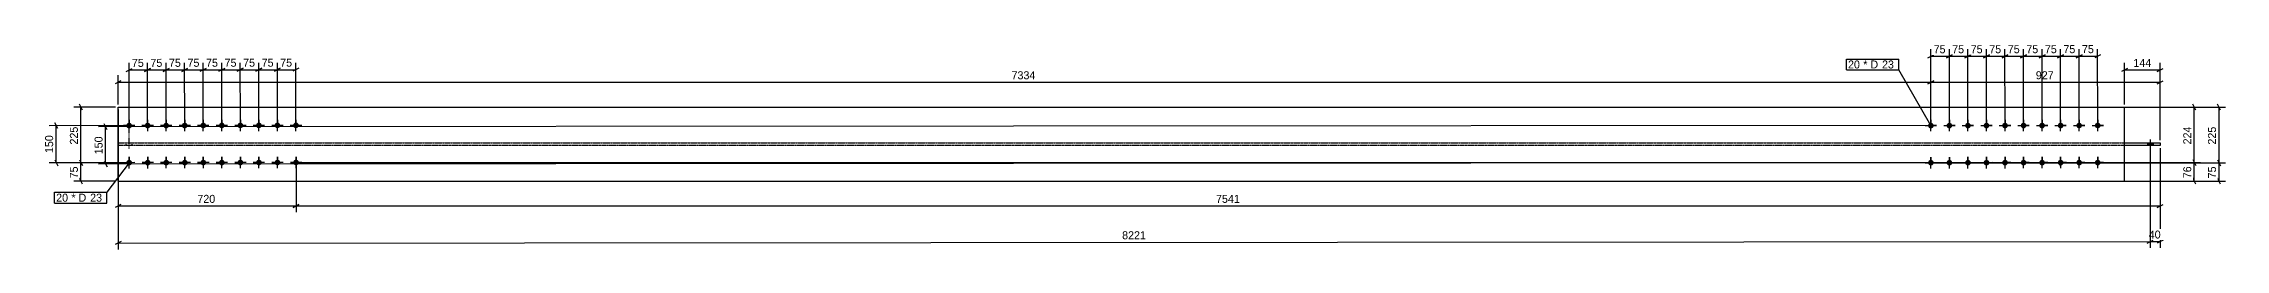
# Model space of a CAD drawing. Header units: millimetres. Extents: x 26 to 22657, y 32 to 1208.
# Drawn here: x 26 to 8852, y 32 to 864 of the extents above; entities that cross this region are included whole.
import ezdxf

# ---------------------------------------------------------------- set-up
doc = ezdxf.new("R2010")
doc.units = ezdxf.units.MM
doc.linetypes.add('DXK_LINE_DOT2', pattern=[3.9198, 1.9599, -1.9599])
doc.linetypes.add('DXK_LINE_DOT4', pattern=[0.9408, 0.4704, -0.4704])
doc.styles.add('Comic Sans MS', font='COMIC.TTF', dxfattribs={"height": 0.2})

msp = doc.modelspace()

# ---------------------------------------------------------------- hatches: boundary and pattern name
at = {"linetype": 'Continuous'}
for points in [[(371.5, 521.1, -1), (371.4, 544.1, -1)], [(446.5, 521.2, -1), (446.4, 544.2, -1)], [(521.5, 521.3, -1), (521.4, 544.3, -1)], [(596.5, 521.4, -1), (596.4, 544.4, -1)], [(671.5, 521.5, -1), (671.4, 544.5, -1)], [(746.5, 521.6, -1), (746.4, 544.6, -1)], [(821.5, 521.7, -1), (821.4, 544.7, -1)], [(896.5, 521.8, -1), (896.4, 544.8, -1)], [(971.5, 521.9, -1), (971.4, 544.9, -1)], [(1046.5, 522, -1), (1046.4, 545, -1)], [(7660.6, 544, -1), (7660.6, 521, -1)], [(7735.6, 544, -1), (7735.6, 521, -1)], [(7810.6, 544.1, -1), (7810.6, 521.1, -1)], [(7885.6, 544.1, -1), (7885.6, 521.1, -1)], [(7960.6, 544.2, -1), (7960.6, 521.2, -1)], [(8035.6, 544.3, -1), (8035.6, 521.3, -1)], [(8110.6, 544.3, -1), (8110.6, 521.3, -1)], [(8185.6, 544.4, -1), (8185.6, 521.4, -1)], [(8260.6, 544.4, -1), (8260.6, 521.4, -1)], [(8335.6, 544.5, -1), (8335.6, 521.5, -1)], [(8536.4, 451.8), (8559.4, 451.9), (8559.4, 463.4), (8536.4, 463.3)], [(8536.4, 451.8), (8559.4, 451.9), (8559.4, 463.4), (8536.4, 463.3)], [(8536.4, 451.8), (8559.4, 451.9), (8559.4, 463.4), (8536.4, 463.3)], [(8536.4, 451.8), (8559.4, 451.9), (8559.4, 463.4), (8536.4, 463.3)], [(8536.4, 451.8), (8559.4, 451.9), (8559.4, 463.4), (8536.4, 463.3)], [(371.7, 371.1, -1), (371.6, 394.1, -1)], [(446.7, 371.2, -1), (446.6, 394.2, -1)], [(521.7, 371.3, -1), (521.6, 394.3, -1)], [(596.7, 371.4, -1), (596.6, 394.4, -1)], [(671.7, 371.5, -1), (671.6, 394.5, -1)], [(746.7, 371.6, -1), (746.6, 394.6, -1)], [(821.7, 371.7, -1), (821.6, 394.7, -1)], [(896.7, 371.8, -1), (896.6, 394.8, -1)], [(971.7, 371.9, -1), (971.6, 394.9, -1)], [(1046.7, 372, -1), (1046.6, 395, -1)], [(7660.7, 394, -1), (7660.7, 371, -1)], [(7735.7, 394, -1), (7735.7, 371, -1)], [(7810.7, 394.1, -1), (7810.7, 371.1, -1)], [(7885.7, 394.1, -1), (7885.7, 371.1, -1)], [(7960.7, 394.2, -1), (7960.7, 371.2, -1)], [(8035.7, 394.3, -1), (8035.7, 371.3, -1)], [(8110.7, 394.3, -1), (8110.7, 371.3, -1)], [(8185.7, 394.4, -1), (8185.7, 371.4, -1)], [(8260.7, 394.4, -1), (8260.7, 371.4, -1)], [(8335.7, 394.5, -1), (8335.7, 371.5, -1)]]:
    msp.add_hatch(color=3, dxfattribs=at).paths.add_polyline_path(points)

# ---------------------------------------------------------------- linework, layer by layer
at = {"color": 8, "linetype": 'Continuous'}
for p, q in [((7648.4, 806.8), (7672.4, 818.8)), ((7660.6, 542.5), (7660.4, 841.2)), ((7723.4, 806.9), (7747.4, 818.9)), ((7735.6, 542.5), (7735.4, 841.3)), ((7735.4, 812.9), (7810.4, 812.9)), ((7822.4, 818.9), (7798.4, 806.9)), ((7810.6, 542.6), (7810.4, 841.3)), ((7873.4, 807), (7897.4, 819)), ((7885.6, 542.6), (7885.4, 841.4)), ((7948.4, 807), (7972.4, 819)), ((7960.6, 542.7), (7960.4, 841.4)), ((8023.4, 807.1), (8047.4, 819.1)), ((8098.4, 807.1), (8122.4, 819.1)), ((8173.4, 807.2), (8197.4, 819.2)), ((8248.4, 807.2), (8272.4, 819.2)), ((8260.6, 542.9), (8260.4, 841.6)), ((8260.4, 813.2), (8335.4, 813.3)), ((8347.4, 819.3), (8323.4, 807.3)), ((8335.6, 543), (8335.4, 841.7)), ((338.5, 713.6), (314.5, 701.6)), ((326.5, 617.6), (326.5, 736)), ((326.5, 707.6), (7660.6, 707.6)), ((359.2, 751.6), (383.1, 763.7)), ((371.4, 542.6), (371.1, 786.1)), ((434.2, 751.7), (458.1, 763.8)), ((446.4, 542.7), (446.1, 786.2)), ((509.2, 751.8), (533.1, 763.9)), ((521.4, 542.8), (521.1, 786.3)), ((584.2, 751.9), (608.1, 764)), ((596.4, 542.9), (596.1, 786.4)), ((659.2, 752.1), (683.1, 764.1)), ((671.4, 543), (671.1, 786.5)), ((734.2, 752.2), (758.1, 764.2)), ((746.4, 543.1), (746.1, 786.6)), ((809.2, 752.3), (833.1, 764.3)), ((821.4, 543.2), (821.1, 786.7)), ((884.2, 752.4), (908.1, 764.4)), ((896.4, 543.3), (896.1, 786.8)), ((959.2, 752.5), (983.1, 764.5)), ((971.4, 543.4), (971.1, 786.9)), ((971.2, 758.5), (1046.2, 758.6)), ((1058.1, 764.6), (1034.2, 752.6)), ((1046.4, 543.5), (1046.1, 787)), ((7672.6, 713.6), (7648.6, 701.6)), ((7648.6, 701.6), (7672.6, 713.6)), ((7660.6, 542.5), (7660.6, 736)), ((7660.6, 542.5), (7660.6, 736)), ((7660.6, 707.6), (8587.9, 707.6)), ((8455.5, 763.6), (8431.5, 751.6)), ((8443.5, 617.6), (8443.5, 786)), ((8443.5, 757.6), (8587.9, 757.6)), ((8575.9, 751.6), (8599.9, 763.6)), ((8575.9, 701.6), (8599.9, 713.6)), ((8587.9, 473.3), (8587.9, 786)), ((8587.9, 473.3), (8587.9, 736)), ((182.5, 595.6), (170.5, 619.6)), ((8732.5, 595.6), (8720.5, 619.6)), ((8832.5, 595.6), (8820.5, 619.6)), ((76.6, 382.2), (76.4, 532.2)), ((316.5, 607.6), (148.1, 607.6)), ((176.5, 382.6), (176.5, 607.6)), ((7650.6, 532.5), (248, 527.2)), ((282.4, 515.2), (270.4, 539.2)), ((326.5, 597.6), (326.9, 32)), ((1056.7, 607.6), (8752.1, 607.6)), ((7670.7, 607.6), (8852.1, 607.6)), ((8726.5, 383.5), (8726.5, 607.6)), ((8826.5, 382.5), (8826.5, 607.6)), ((276.5, 377.2), (276.4, 527.2)), ((8587.9, 441.8), (8587.9, 182)), ((8587.9, 441.8), (8588.2, 37.9)), ((361.7, 382.6), (148.1, 382.6)), ((361.7, 382.6), (148.1, 382.6)), ((170.5, 394.6), (182.5, 370.6)), ((170.5, 394.6), (182.5, 370.6)), ((176.5, 307.6), (176.5, 382.6)), ((7650.7, 382.5), (248.1, 377.2)), ((270.5, 389.2), (282.5, 365.2)), ((1046.7, 373.5), (1046.7, 182)), ((1046.7, 373.5), (1046.7, 182)), ((7670.7, 382.5), (8852.1, 382.5)), ((7670.7, 382.5), (8852.1, 382.5)), ((8547.9, 415.1), (8548.2, 37.8)), ((8726.5, 307.6), (8726.5, 383.5)), ((8820.5, 394.5), (8832.5, 370.5)), ((8820.5, 394.5), (8832.5, 370.5)), ((8826.5, 307.6), (8826.5, 382.5)), ((316.7, 307.6), (148.1, 307.6)), ((182.5, 295.6), (170.5, 319.6)), ((326.5, 297.6), (326.5, 182)), ((7670.7, 307.6), (8852.1, 307.6)), ((8832.5, 295.6), (8820.5, 319.6)), ((338.5, 213.6), (314.5, 201.6)), ((326.5, 207.6), (1046.7, 207.6)), ((1034.7, 201.6), (1058.7, 213.6)), ((1058.7, 213.6), (1034.7, 201.6)), ((1046.7, 207.6), (8587.9, 207.6)), ((8575.9, 201.6), (8599.9, 213.6)), ((338.8, 63.6), (314.8, 51.6)), ((8536.2, 57.4), (8560.2, 69.4)), ((8548.2, 63.4), (8588.2, 63.5)), ((8600.2, 69.5), (8576.2, 57.5))]:
    msp.add_line(p, q, dxfattribs=at)
at = {"color": 7, "linetype": 'Continuous'}
for p, q in [((326.7, 307.6), (326.5, 607.6)), ((326.5, 607.6), (8443.5, 607.6)), ((8443.7, 307.6), (8443.5, 607.6)), ((8443.6, 463.3), (8587.9, 463.3)), ((8587.9, 451.8), (8443.6, 451.8)), ((8587.9, 463.3), (8587.9, 451.8)), ((326.7, 307.6), (8443.7, 307.6))]:
    msp.add_line(p, q, dxfattribs=at)
at = {"color": 3, "linetype": 'Continuous'}
for p, q in [((394.5, 532.7), (348.5, 532.6)), ((348.5, 532.6), (363.8, 532.6)), ((371.5, 509.6), (371.4, 555.6)), ((371.4, 555.6), (371.4, 540.3)), ((394.5, 532.7), (379.1, 532.6)), ((469.5, 532.8), (423.5, 532.7)), ((423.5, 532.7), (438.8, 532.7)), ((446.5, 509.7), (446.4, 555.7)), ((446.4, 555.7), (446.4, 540.4)), ((469.5, 532.8), (454.1, 532.7)), ((544.5, 532.9), (498.5, 532.8)), ((498.5, 532.8), (513.8, 532.8)), ((521.5, 509.8), (521.4, 555.8)), ((521.4, 555.8), (521.4, 540.5)), ((544.5, 532.9), (529.1, 532.8)), ((619.5, 533), (573.5, 532.9)), ((573.5, 532.9), (588.8, 532.9)), ((596.5, 509.9), (596.4, 555.9)), ((596.4, 555.9), (596.4, 540.6)), ((619.5, 533), (604.1, 532.9)), ((694.5, 533.1), (648.5, 533)), ((648.5, 533), (663.8, 533)), ((671.5, 510), (671.4, 556)), ((671.4, 556), (671.4, 540.7)), ((694.5, 533.1), (679.1, 533)), ((769.5, 533.2), (723.5, 533.1)), ((723.5, 533.1), (738.8, 533.1)), ((746.5, 510.1), (746.4, 556.1)), ((746.4, 556.1), (746.4, 540.8)), ((769.5, 533.2), (754.1, 533.1)), ((844.5, 533.3), (798.5, 533.2)), ((798.5, 533.2), (813.8, 533.2)), ((821.5, 510.2), (821.4, 556.2)), ((821.4, 556.2), (821.4, 540.9)), ((844.5, 533.3), (829.1, 533.3)), ((919.5, 533.4), (873.5, 533.3)), ((873.5, 533.3), (888.8, 533.3)), ((896.5, 510.3), (896.4, 556.3)), ((896.4, 556.3), (896.4, 541)), ((919.5, 533.4), (904.1, 533.4)), ((994.5, 533.5), (948.5, 533.4)), ((948.5, 533.4), (963.8, 533.4)), ((971.5, 510.4), (971.4, 556.4)), ((971.4, 556.4), (971.4, 541.1)), ((994.5, 533.5), (979.1, 533.5)), ((1069.5, 533.6), (1023.5, 533.5)), ((1023.5, 533.5), (1038.8, 533.5)), ((1046.5, 510.5), (1046.4, 556.5)), ((1046.4, 556.5), (1046.4, 541.2)), ((1069.5, 533.6), (1054.1, 533.6)), ((7637.6, 532.4), (7652.9, 532.5)), ((7637.6, 532.4), (7683.6, 532.5)), ((7660.6, 555.5), (7660.6, 540.1)), ((7660.6, 509.5), (7660.6, 555.5)), ((7683.6, 532.5), (7668.3, 532.5)), ((7712.6, 532.5), (7727.9, 532.5)), ((7712.6, 532.5), (7758.6, 532.5)), ((7735.6, 555.5), (7735.6, 540.2)), ((7735.6, 509.5), (7735.6, 555.5)), ((7758.6, 532.5), (7743.3, 532.5)), ((7787.6, 532.6), (7802.9, 532.6)), ((7787.6, 532.6), (7833.6, 532.6)), ((7810.6, 555.6), (7810.6, 540.3)), ((7810.6, 509.6), (7810.6, 555.6)), ((7833.6, 532.6), (7818.3, 532.6)), ((7862.6, 532.6), (7908.6, 532.7)), ((7862.6, 532.6), (7877.9, 532.6)), ((7885.6, 555.6), (7885.6, 540.3)), ((7885.6, 509.6), (7885.6, 555.6)), ((7908.6, 532.7), (7893.3, 532.6)), ((7937.6, 532.7), (7952.9, 532.7)), ((7937.6, 532.7), (7983.6, 532.7)), ((7960.6, 555.7), (7960.6, 540.4)), ((7960.6, 509.7), (7960.6, 555.7)), ((7983.6, 532.7), (7968.3, 532.7)), ((8012.6, 532.7), (8058.6, 532.8)), ((8012.6, 532.7), (8027.9, 532.7)), ((8035.6, 555.8), (8035.6, 540.4)), ((8035.6, 509.8), (8035.6, 555.8)), ((8058.6, 532.8), (8043.3, 532.8)), ((8087.6, 532.8), (8102.9, 532.8)), ((8087.6, 532.8), (8133.6, 532.8)), ((8110.6, 555.8), (8110.6, 540.5)), ((8110.6, 509.8), (8110.6, 555.8)), ((8133.6, 532.8), (8118.3, 532.8)), ((8162.6, 532.8), (8177.9, 532.9)), ((8162.6, 532.8), (8208.6, 532.9)), ((8185.6, 555.9), (8185.6, 540.5)), ((8185.6, 509.9), (8185.6, 555.9)), ((8208.6, 532.9), (8193.3, 532.9)), ((8237.6, 532.9), (8252.9, 532.9)), ((8237.6, 532.9), (8283.6, 532.9)), ((8260.6, 555.9), (8260.6, 540.6)), ((8260.6, 509.9), (8260.6, 555.9)), ((8283.6, 532.9), (8268.3, 532.9)), ((8312.6, 533), (8327.9, 533)), ((8312.6, 533), (8358.6, 533)), ((8335.6, 556), (8335.6, 540.7)), ((8335.6, 510), (8335.6, 556)), ((8358.6, 533), (8343.3, 533)), ((371.5, 509.6), (371.5, 524.9)), ((446.5, 509.7), (446.5, 525.1)), ((521.5, 509.8), (521.5, 525.2)), ((596.5, 509.9), (596.5, 525.3)), ((671.5, 510), (671.5, 525.4)), ((746.5, 510.1), (746.5, 525.5)), ((821.5, 510.2), (821.5, 525.6)), ((896.5, 510.3), (896.5, 525.7)), ((971.5, 510.4), (971.5, 525.8)), ((1046.5, 510.5), (1046.5, 525.9)), ((7660.6, 509.5), (7660.6, 524.8)), ((7735.6, 509.5), (7735.6, 524.8)), ((7810.6, 509.6), (7810.6, 524.9)), ((7885.6, 509.6), (7885.6, 525)), ((7960.6, 509.7), (7960.6, 525)), ((8035.6, 509.8), (8035.6, 525.1)), ((8110.6, 509.8), (8110.6, 525.1)), ((8185.6, 509.9), (8185.6, 525.2)), ((8260.6, 509.9), (8260.6, 525.2)), ((8335.6, 510), (8335.6, 525.3)), ((8536.4, 463.3), (8536.4, 451.8)), ((8536.4, 463.3), (8536.4, 451.8)), ((8536.4, 463.3), (8536.4, 451.8)), ((8536.4, 463.3), (8536.4, 451.8)), ((8536.4, 463.3), (8536.4, 451.8)), ((8547.9, 476.5), (8547.9, 408.3)), ((8547.9, 476.5), (8547.9, 408.3)), ((8547.9, 476.5), (8547.9, 408.3)), ((8547.9, 476.5), (8547.9, 408.3)), ((8547.9, 476.5), (8547.9, 408.3)), ((8559.4, 463.4), (8559.4, 451.9)), ((8559.4, 463.4), (8559.4, 451.9)), ((8559.4, 463.4), (8559.4, 451.9)), ((8559.4, 463.4), (8559.4, 451.9)), ((8559.4, 463.4), (8559.4, 451.9)), ((394.7, 382.7), (348.7, 382.6)), ((348.7, 382.6), (364, 382.6)), ((371.7, 359.6), (371.6, 405.6)), ((371.6, 405.6), (371.6, 390.3)), ((371.7, 359.6), (371.7, 374.9)), ((394.7, 382.7), (379.3, 382.6)), ((469.7, 382.8), (423.7, 382.7)), ((423.7, 382.7), (439, 382.7)), ((446.7, 359.7), (446.6, 405.7)), ((446.6, 405.7), (446.6, 390.4)), ((446.7, 359.7), (446.7, 375.1)), ((469.7, 382.8), (454.3, 382.7)), ((544.7, 382.9), (498.7, 382.8)), ((498.7, 382.8), (514, 382.8)), ((521.7, 359.8), (521.6, 405.8)), ((521.6, 405.8), (521.6, 390.5)), ((521.7, 359.8), (521.7, 375.2)), ((544.7, 382.9), (529.3, 382.8)), ((619.7, 383), (573.7, 382.9)), ((573.7, 382.9), (589, 382.9)), ((596.7, 359.9), (596.6, 405.9)), ((596.6, 405.9), (596.6, 390.6)), ((596.7, 359.9), (596.7, 375.3)), ((619.7, 383), (604.3, 382.9)), ((694.7, 383.1), (648.7, 383)), ((648.7, 383), (664, 383)), ((671.7, 360), (671.6, 406)), ((671.6, 406), (671.6, 390.7)), ((671.7, 360), (671.7, 375.4)), ((694.7, 383.1), (679.3, 383)), ((769.7, 383.2), (723.7, 383.1)), ((723.7, 383.1), (739, 383.1)), ((746.7, 360.1), (746.6, 406.1)), ((746.6, 406.1), (746.6, 390.8)), ((746.7, 360.1), (746.7, 375.5)), ((769.7, 383.2), (754.3, 383.1)), ((844.7, 383.3), (798.7, 383.2)), ((798.7, 383.2), (814, 383.2)), ((821.7, 360.2), (821.6, 406.2)), ((821.6, 406.2), (821.6, 390.9)), ((821.7, 360.2), (821.7, 375.6)), ((844.7, 383.3), (829.3, 383.3)), ((919.7, 383.4), (873.7, 383.3)), ((873.7, 383.3), (889, 383.3)), ((896.7, 360.3), (896.6, 406.3)), ((896.6, 406.3), (896.6, 391)), ((896.7, 360.3), (896.7, 375.7)), ((919.7, 383.4), (904.3, 383.4)), ((994.7, 383.5), (948.7, 383.4)), ((948.7, 383.4), (964, 383.4)), ((971.7, 360.4), (971.6, 406.4)), ((971.6, 406.4), (971.6, 391.1)), ((971.7, 360.4), (971.7, 375.8)), ((994.7, 383.5), (979.3, 383.5)), ((1069.7, 383.6), (1023.7, 383.5)), ((1023.7, 383.5), (1039, 383.5)), ((1046.7, 360.5), (1046.6, 406.5)), ((1046.6, 406.5), (1046.6, 391.2)), ((1046.7, 360.5), (1046.7, 375.9)), ((1069.7, 383.6), (1054.3, 383.6)), ((7637.7, 382.4), (7653.1, 382.5)), ((7637.7, 382.4), (7683.7, 382.5)), ((7660.7, 405.5), (7660.7, 390.1)), ((7660.8, 359.5), (7660.7, 405.5)), ((7660.8, 359.5), (7660.7, 374.8)), ((7683.7, 382.5), (7668.4, 382.5)), ((7712.7, 382.5), (7728.1, 382.5)), ((7712.7, 382.5), (7758.7, 382.5)), ((7735.7, 405.5), (7735.7, 390.2)), ((7735.8, 359.5), (7735.7, 405.5)), ((7735.8, 359.5), (7735.7, 374.8)), ((7758.7, 382.5), (7743.4, 382.5)), ((7787.7, 382.6), (7803.1, 382.6)), ((7787.7, 382.6), (7833.7, 382.6)), ((7810.7, 405.6), (7810.7, 390.3)), ((7810.8, 359.6), (7810.7, 405.6)), ((7810.8, 359.6), (7810.7, 374.9)), ((7833.7, 382.6), (7818.4, 382.6)), ((7862.7, 382.6), (7908.7, 382.7)), ((7862.7, 382.6), (7878.1, 382.6)), ((7885.7, 405.6), (7885.7, 390.3)), ((7885.8, 359.6), (7885.7, 405.6)), ((7885.8, 359.6), (7885.7, 375)), ((7908.7, 382.7), (7893.4, 382.6)), ((7937.7, 382.7), (7953.1, 382.7)), ((7937.7, 382.7), (7983.7, 382.7)), ((7960.7, 405.7), (7960.7, 390.4)), ((7960.8, 359.7), (7960.7, 405.7)), ((7960.8, 359.7), (7960.7, 375)), ((7983.7, 382.7), (7968.4, 382.7)), ((8012.7, 382.7), (8058.7, 382.8)), ((8012.7, 382.7), (8028.1, 382.7)), ((8035.7, 405.8), (8035.7, 390.4)), ((8035.8, 359.8), (8035.7, 405.8)), ((8035.8, 359.8), (8035.7, 375.1)), ((8058.7, 382.8), (8043.4, 382.8)), ((8087.7, 382.8), (8103.1, 382.8)), ((8087.7, 382.8), (8133.7, 382.8)), ((8110.7, 405.8), (8110.7, 390.5)), ((8110.8, 359.8), (8110.7, 405.8)), ((8110.8, 359.8), (8110.7, 375.1)), ((8133.7, 382.8), (8118.4, 382.8)), ((8162.7, 382.8), (8178.1, 382.9)), ((8162.7, 382.8), (8208.7, 382.9)), ((8185.7, 405.9), (8185.7, 390.5)), ((8185.8, 359.9), (8185.7, 405.9)), ((8185.8, 359.9), (8185.7, 375.2)), ((8208.7, 382.9), (8193.4, 382.9)), ((8237.7, 382.9), (8253.1, 382.9)), ((8237.7, 382.9), (8283.7, 382.9)), ((8260.7, 405.9), (8260.7, 390.6)), ((8260.8, 359.9), (8260.7, 405.9)), ((8260.8, 359.9), (8260.7, 375.2)), ((8283.7, 382.9), (8268.4, 382.9)), ((8312.7, 383), (8328.1, 383)), ((8312.7, 383), (8358.7, 383)), ((8335.7, 406), (8335.7, 390.7)), ((8335.8, 360), (8335.7, 406)), ((8335.8, 360), (8335.7, 375.3)), ((8358.7, 383), (8343.4, 383))]:
    msp.add_line(p, q, dxfattribs=at)
at = {"color": 7, "linetype": 'DXK_LINE_DOT4'}
for p, q in [((326.6, 463.3), (8443.6, 463.3)), ((8443.6, 451.8), (326.6, 451.8))]:
    msp.add_line(p, q, dxfattribs=at)
at = {"color": 3, "linetype": 'DXK_LINE_DOT2'}
for p, q in [((360.1, 451.8), (360.1, 463.3)), ((360.1, 451.8), (360.1, 463.3)), ((360.1, 451.8), (360.1, 463.3)), ((360.1, 451.8), (360.1, 463.3)), ((360.1, 451.8), (360.1, 463.3)), ((371.6, 438.6), (371.5, 511.8)), ((371.6, 438.6), (371.5, 511.8)), ((371.6, 438.6), (371.5, 511.8)), ((371.6, 438.6), (371.5, 511.8)), ((371.6, 438.6), (371.5, 511.8)), ((383.1, 451.9), (383.1, 463.4)), ((383.1, 451.9), (383.1, 463.4)), ((383.1, 451.9), (383.1, 463.4)), ((383.1, 451.9), (383.1, 463.4)), ((383.1, 451.9), (383.1, 463.4))]:
    msp.add_line(p, q, dxfattribs=at)

# ---------------------------------------------------------------- wipeouts: each hides what was drawn before it
at = {"color": 0}
msp.add_wipeout([(7377.5, 763.6), (7377.5, 795.6), (7325.4, 795.6), (7325.4, 763.6)], dxfattribs=at)

# ---------------------------------------------------------------- next in the draw order: wipeouts: each hides what was drawn before it
for points in [[(1041.1, 764.6), (1041, 809.4), (976.1, 809.3), (976.2, 764.5)], [(7377.5, 763.6), (7377.5, 795.6), (7325.4, 795.6), (7325.4, 763.6)], [(7805.4, 818.9), (7805.3, 863.7), (7740.4, 863.7), (7740.5, 818.9)], [(8330.4, 819.3), (8330.3, 864.1), (8265.4, 864), (8265.5, 819.2)], [(8557.8, 763.6), (8557.8, 808.4), (8473.6, 808.4), (8473.6, 763.6)], [(4052.1, 713.6), (4052.1, 758.4), (3935, 758.4), (3935, 713.6)], [(8169.8, 713.6), (8169.8, 758.4), (8078.8, 758.4), (8078.8, 713.6)], [(170.5, 540.6), (125.7, 540.6), (125.7, 449.6), (170.5, 449.6)], [(8720.5, 541.1), (8675.7, 541.1), (8675.7, 450.1), (8720.5, 450.1)], [(8820.5, 540.5), (8775.7, 540.5), (8775.7, 449.5), (8820.5, 449.5)], [(270.4, 494.3), (225.6, 494.3), (225.7, 410.1), (270.5, 410.1)], [(170.5, 377.6), (125.7, 377.6), (125.7, 312.7), (170.5, 312.7)], [(8820.5, 377.5), (8775.7, 377.5), (8775.7, 312.6), (8820.5, 312.6)], [(128.3, 224.8), (128.3, 256.8), (76.2, 256.8), (76.2, 224.8)], [(732, 213.6), (732, 258.4), (641.1, 258.4), (641.1, 213.6)], [(4872.4, 213.6), (4872.4, 258.4), (4762.2, 258.4), (4762.2, 213.6)], [(8600.6, 69.5), (8600.6, 114.3), (8535.7, 114.2), (8535.7, 69.4)]]:
    msp.add_wipeout(points, dxfattribs=at)

# ---------------------------------------------------------------- next in the draw order: linework, layer by layer
at = {"color": 7, "linetype": 'Continuous'}
msp.add_line((7319.4, 757.6), (7319.4, 801.6), dxfattribs=at)
at = {"color": 8, "linetype": 'Continuous'}
for p, q in [((7660.4, 812.8), (7735.4, 812.9)), ((7747.4, 818.9), (7723.4, 806.9)), ((7735.6, 542.5), (7735.4, 841.3)), ((7798.4, 806.9), (7822.4, 818.9)), ((7810.6, 542.6), (7810.4, 841.3)), ((8035.6, 542.8), (8035.4, 841.5)), ((8110.6, 542.8), (8110.4, 841.5)), ((8185.6, 542.9), (8185.4, 841.6)), ((8185.4, 813.2), (8260.4, 813.2)), ((8272.4, 819.2), (8248.4, 807.2)), ((8260.6, 542.9), (8260.4, 841.6)), ((896.2, 758.4), (971.2, 758.5)), ((983.1, 764.5), (959.2, 752.5)), ((971.4, 543.4), (971.1, 786.9)), ((361.5, 532.6), (48, 532.2)), ((82.4, 520.2), (70.3, 544.2)), ((361.7, 382.6), (48.2, 382.2)), ((70.5, 394.2), (82.6, 370.2)), ((1056.7, 383.5), (8752.1, 383.5)), ((1056.7, 383.5), (8752.1, 383.5)), ((8547.9, 415.1), (8548.2, 37.8)), ((8720.5, 395.5), (8732.5, 371.5)), ((8720.5, 395.5), (8732.5, 371.5)), ((1056.7, 307.6), (8752.1, 307.6)), ((8732.5, 295.6), (8720.5, 319.6)), ((326.8, 57.6), (8548.2, 63.4)), ((8536.2, 57.4), (8560.2, 69.4))]:
    msp.add_line(p, q, dxfattribs=at)

# ---------------------------------------------------------------- next in the draw order: texts
at = {"color": 3, "style": 'Comic Sans MS'}
for s, rotation, p in [('75', 0.08021, (982.6, 770.9)), ('75', 0.04011, (7746.8, 825.3)), ('75', 0.04011, (8271.8, 825.6)), ('225', 90.00021, (164.1, 456)), ('150', 90.04032, (264.1, 416.5)), ('224', 90.00021, (8714.1, 456.5)), ('225', 90.00021, (8814.1, 455.9)), ('75', 90.00021, (164.1, 319.1)), ('75', 90.00021, (8814.1, 319)), ('40', 0.04011, (8542.1, 75.8))]:
    msp.add_text(s, height=32.38, rotation=rotation, dxfattribs=at).set_placement(p)
for s, p in [('144', (8480, 770)), ('7334', (3941.4, 720)), ('927', (8085.2, 720)), ('720', (647.5, 220)), ('7541', (4768.6, 220))]:
    msp.add_text(s, height=32.38, dxfattribs=at).set_placement(p)

# ---------------------------------------------------------------- next in the draw order: wipeouts: each hides what was drawn before it
at = {"color": 0}
for points in [[(7453.3, 763.6), (7453.3, 795.6), (7387.1, 795.6), (7387.1, 763.6)], [(128.3, 224.8), (128.3, 256.8), (76.2, 256.8), (76.2, 224.8)]]:
    msp.add_wipeout(points, dxfattribs=at)

# ---------------------------------------------------------------- next in the draw order: linework, layer by layer
at = {"color": 7, "linetype": 'Continuous'}
msp.add_line((70.2, 218.8), (70.2, 262.8), dxfattribs=at)

# ---------------------------------------------------------------- next in the draw order: wipeouts: each hides what was drawn before it
at = {"color": 0}
for points in [[(966.1, 764.5), (966, 809.3), (901.1, 809.2), (901.2, 764.4)], [(7453.3, 763.6), (7453.3, 795.6), (7387.1, 795.6), (7387.1, 763.6)], [(7730.4, 818.9), (7730.3, 863.7), (7665.4, 863.6), (7665.5, 818.8)], [(8255.4, 819.2), (8255.3, 864), (8190.4, 864), (8190.5, 819.2)], [(70.4, 499.3), (25.6, 499.2), (25.7, 415.1), (70.5, 415.2)], [(8720.5, 378), (8675.7, 378), (8675.7, 313.1), (8720.5, 313.1)], [(204.1, 224.8), (204.1, 256.8), (137.9, 256.8), (137.9, 224.8)], [(4492.6, 66.6), (4492.6, 111.4), (4382.4, 111.3), (4382.4, 66.5)]]:
    msp.add_wipeout(points, dxfattribs=at)

# ---------------------------------------------------------------- next in the draw order: linework, layer by layer
at = {"color": 8, "linetype": 'Continuous'}
for p, q in [((8110.4, 813.1), (8185.4, 813.2)), ((8197.4, 819.2), (8173.4, 807.2)), ((8185.6, 542.9), (8185.4, 841.6)), ((821.2, 758.3), (896.2, 758.4)), ((908.1, 764.4), (884.2, 752.4)), ((896.4, 543.3), (896.1, 786.8))]:
    msp.add_line(p, q, dxfattribs=at)

# ---------------------------------------------------------------- next in the draw order: texts
at = {"color": 3, "style": 'Comic Sans MS'}
for s, rotation, p in [('75', 0.08021, (907.6, 770.8)), ('75', 0.04011, (7671.8, 825.2)), ('75', 0.04011, (8196.8, 825.6)), ('150', 90.08042, (64.1, 421.5)), ('76', 90.00021, (8714.1, 319.5)), ('8221', 0.04011, (4388.8, 72.9))]:
    msp.add_text(s, height=32.38, rotation=rotation, dxfattribs=at).set_placement(p)
msp.add_text('20', height=32.38, dxfattribs=at).set_placement((7325.4, 763.6))

# ---------------------------------------------------------------- next in the draw order: wipeouts: each hides what was drawn before it
at = {"color": 0}
for points in [[(7515, 763.6), (7515, 795.6), (7462.9, 795.6), (7462.9, 763.6)], [(204.1, 224.8), (204.1, 256.8), (137.9, 256.8), (137.9, 224.8)]]:
    msp.add_wipeout(points, dxfattribs=at)

# ---------------------------------------------------------------- next in the draw order: texts
at = {"color": 3, "style": 'Comic Sans MS'}
msp.add_text('20', height=32.38, dxfattribs=at).set_placement((76.2, 224.8))

# ---------------------------------------------------------------- next in the draw order: wipeouts: each hides what was drawn before it
at = {"color": 0}
for points in [[(891.1, 764.4), (891, 809.2), (826.1, 809.1), (826.2, 764.3)], [(7515, 763.6), (7515, 795.6), (7462.9, 795.6), (7462.9, 763.6)], [(8180.4, 819.2), (8180.3, 864), (8115.4, 863.9), (8115.5, 819.1)], [(265.8, 224.8), (265.8, 256.8), (213.7, 256.8), (213.7, 224.8)]]:
    msp.add_wipeout(points, dxfattribs=at)

# ---------------------------------------------------------------- next in the draw order: linework, layer by layer
at = {"color": 7, "linetype": 'Continuous'}
for p, q in [((7319.4, 801.6), (7530.6, 801.6)), ((7530.6, 757.6), (7530.6, 801.6)), ((7319.4, 757.6), (7530.6, 757.6)), ((7660.6, 532.5), (7530.6, 757.6))]:
    msp.add_line(p, q, dxfattribs=at)
at = {"color": 8, "linetype": 'Continuous'}
for p, q in [((8035.4, 813.1), (8110.4, 813.1)), ((8122.4, 819.1), (8098.4, 807.1)), ((8110.6, 542.8), (8110.4, 841.5)), ((746.2, 758.2), (821.2, 758.3)), ((833.1, 764.3), (809.2, 752.3)), ((821.4, 543.2), (821.1, 786.7))]:
    msp.add_line(p, q, dxfattribs=at)

# ---------------------------------------------------------------- next in the draw order: texts
at = {"color": 3, "style": 'Comic Sans MS'}
for rotation, p in [(0.08021, (832.6, 770.7)), (0.04011, (8121.8, 825.5))]:
    msp.add_text('75', height=32.38, rotation=rotation, dxfattribs=at).set_placement(p)
for s, p in [('* D', (7387.1, 763.6)), ('23', (7462.9, 763.6))]:
    msp.add_text(s, height=32.38, dxfattribs=at).set_placement(p)

# ---------------------------------------------------------------- next in the draw order: wipeouts: each hides what was drawn before it
at = {"color": 0}
msp.add_wipeout([(265.8, 224.8), (265.8, 256.8), (213.7, 256.8), (213.7, 224.8)], dxfattribs=at)

# ---------------------------------------------------------------- next in the draw order: linework, layer by layer
at = {"color": 7, "linetype": 'Continuous'}
for p, q in [((371.7, 382.6), (281.4, 262.8)), ((70.2, 262.8), (281.4, 262.8)), ((70.2, 218.8), (281.4, 218.8)), ((281.4, 218.8), (281.4, 262.8))]:
    msp.add_line(p, q, dxfattribs=at)

# ---------------------------------------------------------------- next in the draw order: texts
at = {"color": 3, "style": 'Comic Sans MS'}
for s, p in [('* D', (137.9, 224.8)), ('23', (213.7, 224.8))]:
    msp.add_text(s, height=32.38, dxfattribs=at).set_placement(p)

# ---------------------------------------------------------------- next in the draw order: wipeouts: each hides what was drawn before it
at = {"color": 0}
for points in [[(816.1, 764.3), (816, 809.1), (751.1, 809), (751.2, 764.2)], [(8105.4, 819.1), (8105.3, 863.9), (8040.4, 863.9), (8040.5, 819.1)]]:
    msp.add_wipeout(points, dxfattribs=at)

# ---------------------------------------------------------------- next in the draw order: linework, layer by layer
at = {"color": 8, "linetype": 'Continuous'}
for p, q in [((7960.4, 813), (8035.4, 813.1)), ((8047.4, 819.1), (8023.4, 807.1)), ((8035.6, 542.8), (8035.4, 841.5)), ((671.2, 758.1), (746.2, 758.2)), ((758.1, 764.2), (734.2, 752.2)), ((746.4, 543.1), (746.1, 786.6))]:
    msp.add_line(p, q, dxfattribs=at)

# ---------------------------------------------------------------- next in the draw order: texts
at = {"color": 3, "style": 'Comic Sans MS'}
for rotation, p in [(0.08021, (757.6, 770.6)), (0.04011, (8046.8, 825.5))]:
    msp.add_text('75', height=32.38, rotation=rotation, dxfattribs=at).set_placement(p)

# ---------------------------------------------------------------- next in the draw order: wipeouts: each hides what was drawn before it
at = {"color": 0}
for points in [[(741.1, 764.2), (741, 809), (676.1, 808.9), (676.2, 764.1)], [(8030.4, 819.1), (8030.3, 863.9), (7965.4, 863.8), (7965.5, 819)]]:
    msp.add_wipeout(points, dxfattribs=at)

# ---------------------------------------------------------------- next in the draw order: linework, layer by layer
at = {"color": 8, "linetype": 'Continuous'}
for p, q in [((7885.4, 813), (7960.4, 813)), ((7972.4, 819), (7948.4, 807)), ((7960.6, 542.7), (7960.4, 841.4)), ((596.2, 758), (671.2, 758.1)), ((683.1, 764.1), (659.2, 752.1)), ((671.4, 543), (671.1, 786.5))]:
    msp.add_line(p, q, dxfattribs=at)

# ---------------------------------------------------------------- next in the draw order: texts
at = {"color": 3, "style": 'Comic Sans MS'}
for rotation, p in [(0.08021, (682.6, 770.5)), (0.04011, (7971.8, 825.4))]:
    msp.add_text('75', height=32.38, rotation=rotation, dxfattribs=at).set_placement(p)

# ---------------------------------------------------------------- next in the draw order: wipeouts: each hides what was drawn before it
at = {"color": 0}
for points in [[(666.1, 764.1), (666, 808.9), (601.1, 808.8), (601.2, 764)], [(7955.4, 819), (7955.3, 863.8), (7890.4, 863.8), (7890.5, 819)]]:
    msp.add_wipeout(points, dxfattribs=at)

# ---------------------------------------------------------------- next in the draw order: linework, layer by layer
at = {"color": 8, "linetype": 'Continuous'}
for p, q in [((7810.4, 812.9), (7885.4, 813)), ((7897.4, 819), (7873.4, 807)), ((7885.6, 542.6), (7885.4, 841.4)), ((521.2, 757.9), (596.2, 758)), ((608.1, 764), (584.2, 751.9)), ((596.4, 542.9), (596.1, 786.4))]:
    msp.add_line(p, q, dxfattribs=at)

# ---------------------------------------------------------------- next in the draw order: texts
at = {"color": 3, "style": 'Comic Sans MS'}
for rotation, p in [(0.08021, (607.6, 770.4)), (0.04011, (7896.8, 825.4))]:
    msp.add_text('75', height=32.38, rotation=rotation, dxfattribs=at).set_placement(p)

# ---------------------------------------------------------------- next in the draw order: wipeouts: each hides what was drawn before it
at = {"color": 0}
for points in [[(591.1, 764), (591, 808.8), (526.1, 808.7), (526.2, 763.9)], [(7880.4, 819), (7880.3, 863.8), (7815.4, 863.7), (7815.5, 818.9)]]:
    msp.add_wipeout(points, dxfattribs=at)

# ---------------------------------------------------------------- next in the draw order: linework, layer by layer
at = {"color": 8, "linetype": 'Continuous'}
for p, q in [((446.2, 757.8), (521.2, 757.9)), ((533.1, 763.9), (509.2, 751.8)), ((521.4, 542.8), (521.1, 786.3))]:
    msp.add_line(p, q, dxfattribs=at)

# ---------------------------------------------------------------- next in the draw order: texts
at = {"color": 3, "style": 'Comic Sans MS'}
for rotation, p in [(0.08021, (532.6, 770.3)), (0.04011, (7821.8, 825.3))]:
    msp.add_text('75', height=32.38, rotation=rotation, dxfattribs=at).set_placement(p)

# ---------------------------------------------------------------- next in the draw order: wipeouts: each hides what was drawn before it
at = {"color": 0}
msp.add_wipeout([(516.1, 763.9), (516, 808.7), (451.1, 808.6), (451.2, 763.8)], dxfattribs=at)

# ---------------------------------------------------------------- next in the draw order: linework, layer by layer
at = {"color": 8, "linetype": 'Continuous'}
for p, q in [((371.2, 757.7), (446.2, 757.8)), ((458.1, 763.8), (434.2, 751.7)), ((446.4, 542.7), (446.1, 786.2))]:
    msp.add_line(p, q, dxfattribs=at)

# ---------------------------------------------------------------- next in the draw order: texts
at = {"color": 3, "style": 'Comic Sans MS'}
msp.add_text('75', height=32.38, rotation=0.08021, dxfattribs=at).set_placement((457.6, 770.2))

# ---------------------------------------------------------------- next in the draw order: wipeouts: each hides what was drawn before it
at = {"color": 0}
msp.add_wipeout([(441.1, 763.8), (441, 808.6), (376.1, 808.5), (376.2, 763.7)], dxfattribs=at)

# ---------------------------------------------------------------- next in the draw order: texts
at = {"color": 3, "style": 'Comic Sans MS'}
msp.add_text('75', height=32.38, rotation=0.08021, dxfattribs=at).set_placement((382.6, 770.1))

doc.saveas('drawing.dxf')
